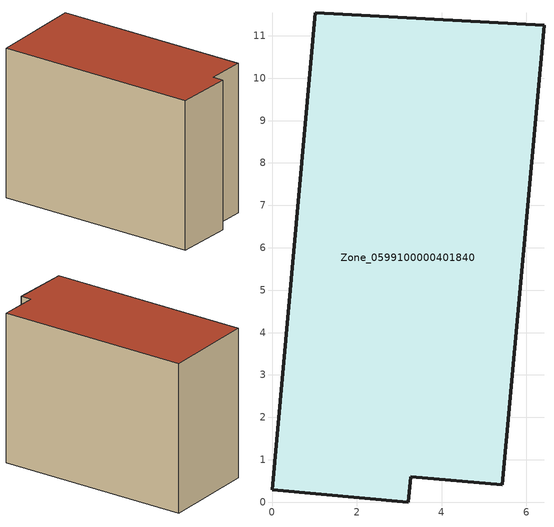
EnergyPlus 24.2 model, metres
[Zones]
Zone_0599100000401840
 floor ground (C_G): 3.27,0.6 3.22,0 0,0.29 1.02,11.54 6.41,11.25 5.43,0.41 z0
 wall outside (C_F): 1.02,11.54 0,0.29 3.22,0 3.27,0.6 5.43,0.41 6.41,11.25 1.02,11.54 z0:8.33
 roof outside (C_R): 6.41,11.25 1.02,11.54 0,0.29 3.22,0 3.27,0.6 5.43,0.41 z8.33
[BUILDING]
Pand.0599100000401840: North Axis=0; Terrain=City; Loads Convergence Tolerance Value=0.04; Temperature Convergence Tolerance Value=0.4; Solar Distribution=FullExterior; Maximum Number of Warmup Days=25; Minimum Number of Warmup Days=1
[Site:Location]
Rotterdam.The.Hague.AP_ZH_NLD Design_Conditions: Latitude=51.96; Longitude=4.45; Time Zone=1; Elevation=-4.5
[SITE:GROUNDTEMPERATURE:BUILDINGSURFACE]
18, 18, 18, 18, 18, 18, 18, 18, 18, 18, 18, 18
[MATERIAL] Thermal Absorptance=0.9; Solar Absorptance=0.7; Visible Absorptance=0.7
Name | Roughness | Thickness | Conductivity | Density | Specific Heat
G.TI.1992-2005 | MediumSmooth | 0.15 | 0.06 | 540 | 1210
F.TI.1992-2005 | Rough | 0.3 | 0.12 | 1920 | 840
R.TI.1992-2005 | MediumRough | 0.2 | 0.08 | 1500 | 1000
[CONSTRUCTION]
C_G: G.TI.1992-2005
C_F: F.TI.1992-2005
C_R: R.TI.1992-2005
[ZONE]
Zone_0599100000401840: Type=1; Multiplier=1; Ceiling Height=Autocalculate; Volume=Autocalculate; Floor Area=autocalculate; Part of Total Floor Area=Yes
[ZONEINFILTRATION:DESIGNFLOWRATE]
Infil_Zone_0599100000401840: Zone or ZoneList or Space or SpaceList=Zone_0599100000401840; Schedule=AlwaysOn; Design Flow Rate Calculation Method=Flow/Area; Flow Rate per Floor Area=0.0015; Constant Term Coefficient=1; Temperature Term Coefficient=0; Velocity Term Coefficient=0; Velocity Squared Term Coefficient=0
[HVACTEMPLATE:ZONE:IDEALLOADSAIRSYSTEM]
Zone_0599100000401840: Maximum Heating Supply Air Temperature=50; Minimum Cooling Supply Air Temperature=13; Maximum Heating Supply Air Humidity Ratio=0.0156; Minimum Cooling Supply Air Humidity Ratio=0.0077; Heating Limit=NoLimit; Cooling Limit=NoLimit; Dehumidification Control Type=ConstantSensibleHeatRatio; Cooling Sensible Heat Ratio=0.7; Dehumidification Setpoint=60; Humidification Control Type=None; Humidification Setpoint=30; Outdoor Air Method=None; Outdoor Air Flow Rate per Person=0.00944; Outdoor Air Flow Rate per Zone Floor Area=0; Outdoor Air Flow Rate per Zone=0; Demand Controlled Ventilation Type=None; Outdoor Air Economizer Type=NoEconomizer; Heat Recovery Type=None; Sensible Heat Recovery Effectiveness=0.7; Latent Heat Recovery Effectiveness=0.65
[ZONECONTROL:THERMOSTAT]
ThermostatControl_Zone_0599100000401840: Zone or ZoneList=Zone_0599100000401840; Control Type Schedule=DualSetpointControlType; Control 1=Thermostat_Zone_0599100000401840; Temperature Difference Between Cutout And Setpoint=0
[THERMOSTATSETPOINT:DUALSETPOINT]
Thermostat_Zone_0599100000401840: Heating Setpoint Temperature Schedule=HeatingSetpoint_Zone_0599100000401840; Cooling Setpoint Temperature Schedule=CoolingSetpoint_Zone_0599100000401840
[SCHEDULE:COMPACT]
HeatingSetpoint_Zone_0599100000401840: Through: 12/31, For: AllDays, Until: 24:00, 21
CoolingSetpoint_Zone_0599100000401840: Through: 12/31, For: AllDays, Until: 24:00, 24
DualSetpointControlType: Through: 12/31, For: AllDays, Until: 24:00, 4
AlwaysOn: Through: 12/31, For: AllDays, Until: 24:00, 1
